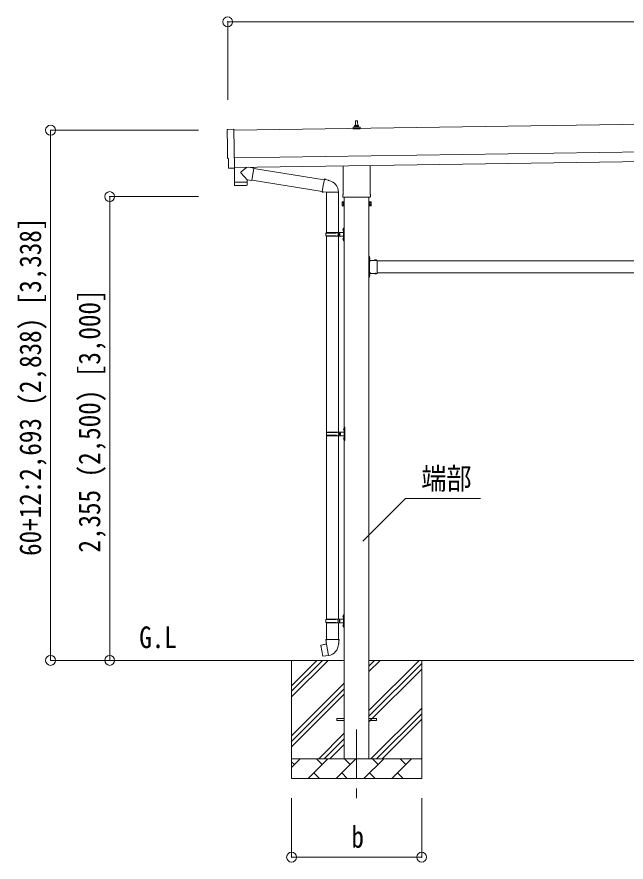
# Model space of a CAD drawing. Units: millimetres, scale not verified. Extents: x -88263 to 14131, y -29850 to 9646.
# Drawn here: x 90 to 3180, y -704 to 3587 of the extents above; entities that cross this region are included whole.
import ezdxf
from ezdxf.enums import TextEntityAlignment as Align

# ---------------------------------------------------------------- set-up
doc = ezdxf.new("R2010")
doc.units = ezdxf.units.MM
doc.header["$LTSCALE"] = 50
doc.header["$PDMODE"] = 32
doc.header["$PDSIZE"] = 50
doc.linetypes.add('CHAIN1', pattern=[8, 5, -1, 1, -1])
doc.linetypes.add('USER8', pattern=[4, 3, -1])
for name, color, linetype, lineweight in [('0-2_建具', 4, 'Continuous', 9), ('0-4_設備', 7, 'Continuous', 9), ('0-6_手摺', 5, 'Continuous', 5), ('0-7_ハッチ', 6, 'Continuous', 9), ('0-9_敷地', 7, 'Continuous', 9)]:
    doc.layers.add(name, color=color, linetype=linetype, lineweight=lineweight)
doc.styles.add('ＭＳ ゴシック', font='')
doc.styles.get('ＭＳ ゴシック').set_extended_font_data('MS Gothic')

msp = doc.modelspace()

# ---------------------------------------------------------------- linework, layer by layer
at = {"layer": '0-2_建具'}
for p, q in [((6555.38, 3088.94), (1190.69, 3012.3)), ((1807.14, 3034.04), (1807.87, 3057.56)), ((1808.87, 3058.54), (1817.42, 3058.54)), ((1818.42, 3057.56), (1819.14, 3034.04)), ((1159.07, 3015.28), (1190.62, 3017.39)), ((1190.62, 3017.39), (1193.44, 2819.55)), ((1794.89, 3018.54), (1794.89, 3026.25)), ((1831.39, 3018.54), (1794.89, 3018.54)), ((1795.28, 3027.04), (1831.01, 3027.04)), ((1795.66, 3027.22), (1802.38, 3028.85)), ((1802.76, 3029.04), (1823.53, 3029.04)), ((1803.14, 3029.83), (1803.14, 3034.04)), ((1804.14, 3034.04), (1822.14, 3034.04)), ((1823.14, 3029.83), (1823.14, 3034.04)), ((1830.63, 3027.22), (1823.91, 3028.85)), ((1831.39, 3018.54), (1831.39, 3026.25)), ((1192.69, 2872.31), (6557.38, 2948.95)), ((1193.4, 2822.32), (6558.09, 2898.96)), ((1163.35, 2868.51), (1162.75, 2868.5)), ((1164.02, 2821.48), (1163.35, 2868.51)), ((1173.83, 2818.27), (1166.9, 2818.53)), ((1174.57, 2818.56), (1175.22, 2819.2)), ((1175.22, 2819.2), (1193.46, 2818.55)), ((1193.44, 2819.55), (1193.46, 2818.55)), ((1744.84, 2684.55), (1744.84, 2830.2)), ((1881.44, 2832.15), (1881.44, 2684.55)), ((1743.14, 2675.78), (1743.14, 2681.28)), ((1881.08, 2672.28), (1745.21, 2672.28)), ((1750.64, 2672.28), (1750.64, -180.22)), ((1875.64, -180.22), (1875.64, 2672.28)), ((1883.14, 2681.28), (1883.14, 2675.78)), ((1739.14, 2646.28), (1739.9, 2647.59)), ((1739.14, 2646.28), (1739.14, 2629.28)), ((1739.14, 2629.28), (1739.9, 2627.96)), ((1746.14, 2647.59), (1739.9, 2647.59)), ((1746.14, 2642.69), (1739.9, 2642.69)), ((1746.14, 2632.87), (1739.9, 2632.87)), ((1746.14, 2627.96), (1739.9, 2627.96)), ((1746.14, 2627.96), (1746.14, 2647.59)), ((1746.14, 2646.98), (1748.64, 2646.98)), ((1746.14, 2628.58), (1746.14, 2646.98)), ((1748.64, 2628.58), (1746.14, 2628.58)), ((1748.64, 2648.28), (1750.64, 2648.28)), ((1748.64, 2627.28), (1748.64, 2648.28)), ((1750.64, 2627.28), (1748.64, 2627.28)), ((1750.64, 2648.28), (1750.64, 2627.28)), ((1875.64, 2648.28), (1875.64, 2627.28)), ((1877.64, 2648.28), (1875.64, 2648.28)), ((1875.64, 2627.28), (1877.64, 2627.28)), ((1877.64, 2627.28), (1877.64, 2648.28)), ((1880.14, 2646.98), (1877.64, 2646.98)), ((1877.64, 2628.58), (1880.14, 2628.58)), ((1880.14, 2647.59), (1886.39, 2647.59)), ((1880.14, 2627.96), (1880.14, 2647.59)), ((1880.14, 2628.58), (1880.14, 2646.98)), ((1880.14, 2642.69), (1886.39, 2642.69)), ((1880.14, 2632.87), (1886.39, 2632.87)), ((1880.14, 2627.96), (1886.39, 2627.96)), ((1887.14, 2646.28), (1886.39, 2647.59)), ((1887.14, 2629.28), (1886.39, 2627.96)), ((1887.14, 2646.28), (1887.14, 2629.28)), ((1875.64, 2370.78), (1875.64, 2350.78)), ((1877.64, 2370.78), (1875.64, 2370.78)), ((1875.64, 2363.78), (1877.64, 2363.78)), ((1877.64, 2370.78), (1877.64, 2350.78)), ((1877.64, 2366.68), (1877.64, 2354.88)), ((1878.15, 2366.68), (1877.64, 2366.68)), ((1878.15, 2366.68), (1878.15, 2354.88)), ((1875.64, 2357.78), (1877.64, 2357.78)), ((1876.14, 2347.78), (1876.14, 2287.78)), ((1881.64, 2347.78), (1876.14, 2347.78)), ((1878.15, 2354.88), (1877.64, 2354.88)), ((1917.64, 2350.78), (1877.64, 2350.78)), ((1881.64, 2348.78), (1877.64, 2348.78)), ((1877.64, 2346.78), (1881.64, 2346.78)), ((1877.64, 2346.78), (1877.64, 2288.78)), ((1881.64, 2346.78), (1881.64, 2348.78)), ((1902.74, 2351.29), (1902.74, 2350.78)), ((1914.54, 2351.29), (1902.74, 2351.29)), ((1914.54, 2350.78), (1902.74, 2350.78)), ((1914.54, 2351.29), (1914.54, 2350.78)), ((1917.64, 2350.78), (1917.64, 2284.78)), ((1917.64, 2347.78), (3508.64, 2347.78)), ((1875.64, 2284.78), (1875.64, 2264.78)), ((1875.64, 2277.78), (1877.64, 2277.78)), ((1881.64, 2287.78), (1876.14, 2287.78)), ((1877.64, 2288.78), (1881.64, 2288.78)), ((1877.64, 2286.78), (1881.64, 2286.78)), ((1917.64, 2284.78), (1877.64, 2284.78)), ((1877.64, 2284.78), (1877.64, 2264.78)), ((1877.64, 2280.68), (1877.64, 2268.88)), ((1878.15, 2280.68), (1877.64, 2280.68)), ((1878.15, 2280.68), (1878.15, 2268.88)), ((1881.64, 2288.78), (1881.64, 2286.78)), ((1914.54, 2284.78), (1902.74, 2284.78)), ((1902.74, 2284.27), (1902.74, 2284.78)), ((1914.54, 2284.27), (1902.74, 2284.27)), ((1914.54, 2284.27), (1914.54, 2284.78)), ((1917.64, 2287.78), (3508.64, 2287.78)), ((1875.64, 2271.78), (1877.64, 2271.78)), ((1877.64, 2264.78), (1875.64, 2264.78)), ((1878.15, 2268.88), (1877.64, 2268.88)), ((1713.14, 15.28), (1713.14, 24.28)), ((1713.14, 24.28), (1750.64, 24.28)), ((1713.14, 15.28), (1750.64, 15.28)), ((1875.64, 24.28), (1913.14, 24.28)), ((1875.64, 15.28), (1913.14, 15.28)), ((1913.14, 15.28), (1913.14, 24.28))]:
    msp.add_line(p, q, dxfattribs=at)
at = {"layer": '0-2_建具', "linetype": 'USER8'}
for p, q in [((1877.48, 2361.92), (1876.87, 2360.78)), ((1877.48, 2359.63), (1876.87, 2360.78)), ((1880.26, 2363.28), (1877.48, 2361.92)), ((1880.26, 2358.28), (1877.48, 2359.63)), ((1906.14, 2353.39), (1907.5, 2350.61)), ((1907.5, 2350.61), (1908.64, 2350)), ((1909.79, 2350.61), (1908.64, 2350)), ((1911.14, 2353.39), (1909.79, 2350.61)), ((1877.48, 2275.92), (1876.87, 2274.78)), ((1877.48, 2273.63), (1876.87, 2274.78)), ((1880.26, 2277.28), (1877.48, 2275.92)), ((1906.14, 2282.17), (1907.5, 2284.94)), ((1907.5, 2284.94), (1908.64, 2285.55)), ((1909.79, 2284.94), (1908.64, 2285.55)), ((1911.14, 2282.17), (1909.79, 2284.94)), ((1880.26, 2272.28), (1877.48, 2273.63))]:
    msp.add_line(p, q, dxfattribs=at)
at = {"layer": '0-2_建具', "color": 7, "linetype": 'CHAIN1'}
msp.add_line((1813.14, -30.22), (1813.14, -379.22), dxfattribs=at)
at = {"layer": '0-2_建具'}
for centre, radius, start, end in [((1808.87, 3057.54), 1, 90, 178.60509), ((1817.42, 3057.54), 1, 1.39491, 90), ((1795.89, 3026.25), 1, 103.62699, 180), ((1802.14, 3029.83), 1, 283.62699, 0), ((1807.23, 3033.41), 4.13, 90, 171.17633), ((1804.14, 3033.04), 1, 90, 180), ((1816.48, 3034.04), 4.83, 133.60282, 180), ((1809.81, 3034.04), 4.83, 0, 46.39718), ((1819.06, 3033.41), 4.13, 8.82367, 90), ((1822.14, 3033.04), 1, 0, 90), ((1824.14, 3029.83), 1, 180, 256.37301), ((1830.39, 3026.25), 1, 0, 76.37301), ((1747.14, 2681.28), 4, 125.09963, 180), ((1747.14, 2675.78), 4, 180, 194.47751), ((1747.14, 2675.78), 4, 194.47751, 241.04498), ((1879.14, 2675.78), 4, 298.95502, 345.52249), ((1879.14, 2681.28), 4, 0, 54.90037), ((1879.14, 2675.78), 4, 345.52249, 360), ((1743.49, 2645.14), 4.34, 145.61575, 214.38425), ((1743.49, 2630.42), 4.34, 145.61575, 214.38425), ((1755.39, 2637.78), 16.24, 162.41205, 197.58795), ((1870.9, 2637.78), 16.24, 342.41205, 17.58795), ((1882.8, 2645.14), 4.34, 325.61575, 34.38425), ((1882.8, 2630.42), 4.34, 325.61575, 34.38425), ((1872.41, 2360.78), 8.23, 314.2189, 45.7811), ((1877.64, 2350.78), 2, 180, 270), ((1908.64, 2345.55), 8.23, 44.2189, 135.7811), ((1877.64, 2284.78), 2, 90, 180), ((1872.41, 2274.78), 8.23, 314.2189, 45.7811), ((1908.64, 2290.01), 8.23, 224.2189, 315.7811)]:
    msp.add_arc(centre, radius, start, end, dxfattribs=at)
for centre, major_axis, ratio, start_param, end_param in [((1159.27, 3012.29), (-3, -0.04), 0.99863, 4.7647489, 6.2979817), ((-3605.1, 2873.8), (4762.89, 68.04), 0.99863, 6.2686928, 6.2979817), ((1162.69, 2872.9), (-4.41, -0.06), 0.99863, 6.2686928, 7.8539816), ((1167.03, 2821.54), (-2.15, -2.1), 0.9974, 5.5252311, 7.0411395), ((1173.87, 2819.27), (-0.717, -0.7), 0.9974, 0.7579542, 1.5707963)]:
    msp.add_ellipse(centre, major_axis=major_axis, ratio=ratio, start_param=start_param, end_param=end_param, dxfattribs=at)
at = {"layer": '0-4_設備'}
for p, q in [((1750.64, 319.78), (860.68, 319.78)), ((1483.14, 191.3), (1611.63, 319.78)), ((1483.14, 163.01), (1639.91, 319.78)), ((1483.14, 134.73), (1668.19, 319.78)), ((1483.14, 319.78), (1483.14, -280.22)), ((1875.64, 290.95), (1904.47, 319.78)), ((1875.64, 262.67), (1932.75, 319.78)), ((1875.64, 64.68), (2130.74, 319.78)), ((3550.64, 319.78), (1875.64, 319.78)), ((1875.64, 36.39), (2143.14, 303.89)), ((2143.14, 319.78), (2143.14, -280.22)), ((1875.64, 8.11), (2143.14, 275.61)), ((1483.14, -63.26), (1750.64, 204.24)), ((1483.14, -91.55), (1750.64, 175.95)), ((1483.14, -119.83), (1750.64, 147.67)), ((1885.3, -180.22), (2143.14, 77.62)), ((1913.59, -180.22), (2143.14, 49.34)), ((1941.87, -180.22), (2143.14, 21.05)), ((1620.74, -180.22), (1750.64, -50.32)), ((1649.03, -180.22), (1750.64, -78.61)), ((1677.31, -180.22), (1750.64, -106.89)), ((1483.14, -223.12), (1526.04, -180.22)), ((1483.14, -180.22), (2143.14, -180.22)), ((1497.48, -208.78), (1483.14, -194.44)), ((1567.46, -280.22), (1667.46, -180.22)), ((1638.91, -208.78), (1610.35, -180.22)), ((1708.88, -280.22), (1808.88, -180.22)), ((1780.33, -208.78), (1751.77, -180.22)), ((1850.3, -280.22), (1950.3, -180.22)), ((1921.75, -208.78), (1893.19, -180.22)), ((1991.72, -280.22), (2091.72, -180.22)), ((2063.17, -208.78), (2034.62, -180.22)), ((2139.86, -180.22), (2143.14, -176.94)), ((1596.01, -251.67), (1624.57, -280.22)), ((1737.43, -251.67), (1765.99, -280.22)), ((1878.85, -251.67), (1907.41, -280.22)), ((2020.28, -251.67), (2048.83, -280.22)), ((2143.14, -280.22), (1483.14, -280.22))]:
    msp.add_line(p, q, dxfattribs=at)
at = {"layer": '0-6_手摺', "color": 6, "lineweight": 9}
for p, q in [((1159.41, 3562.01), (1159.41, 3166.15)), ((1159.41, 3562.01), (7868.76, 3562.01)), ((260.68, 3011.85), (1010.68, 3011.85)), ((260.68, 3011.85), (260.68, 319.78)), ((560.68, 2674.78), (560.68, 319.78)), ((560.68, 2674.78), (1010.68, 2674.78)), ((260.68, 319.78), (860.68, 319.78)), ((560.68, 319.78), (860.68, 319.78)), ((1483.14, -679.22), (1483.14, -379.22))]:
    msp.add_line(p, q, dxfattribs=at)
msp.add_lwpolyline([(1483.14, -679.22), (2143.14, -679.22), (2143.14, -379.22)], dxfattribs=at)
at = {"layer": '0-6_手摺', "color": 6}
for p in [(1159.41, 3562.01), (260.68, 3011.85), (560.68, 2674.78), (260.68, 319.78), (560.68, 319.78), (1483.14, -679.22), (2143.14, -679.22)]:
    msp.add_point(p, dxfattribs=at)
at = {"layer": '0-7_ハッチ'}
for p, q in [((2060.78, 1141.85), (1844.77, 925.85)), ((2442.09, 1141.85), (2060.78, 1141.85))]:
    msp.add_line(p, q, dxfattribs=at)
at = {"layer": '0-9_敷地'}
for p, q in [((1193.06, 2818.56), (1194.08, 2747.32)), ((1257.9, 2760.25), (1227.03, 2793.36)), ((1254.85, 2823.2), (1227.2, 2800.69)), ((1292.47, 2819.19), (1266.63, 2823.37)), ((1292.47, 2819.19), (1282.31, 2756.31)), ((1292.18, 2817.36), (1649.27, 2760.46)), ((1194.08, 2747.32), (1258.07, 2748.24)), ((1258.08, 2747.24), (1194.09, 2746.32)), ((1198.58, 2747.39), (1198.61, 2746.39)), ((1253.57, 2748.17), (1253.57, 2747.17)), ((1257.9, 2760.25), (1258.07, 2748.24)), ((1257.9, 2760.25), (1282.31, 2756.31)), ((1258.04, 2734.18), (1258.08, 2747.24)), ((1282.6, 2758.13), (1638.85, 2701.36)), ((1649.59, 2762.28), (1644.06, 2730.91)), ((1649.59, 2762.28), (1654.72, 2761.28)), ((1654.3, 2763.63), (1654.72, 2761.28)), ((1654.72, 2761.28), (1669.23, 2758.46)), ((1669.23, 2758.46), (1670.92, 2756.83)), ((1670.92, 2756.83), (1673.03, 2756.38)), ((1194.09, 2746.32), (1194.5, 2733.27)), ((1255.09, 2731.19), (1197.55, 2730.37)), ((1638.53, 2699.55), (1644.06, 2730.91)), ((1638.53, 2699.55), (1643.69, 2698.73)), ((1638.53, 2699.55), (1638.93, 2697.29)), ((1638.93, 2697.29), (1642.49, 2696.67)), ((1642.49, 2696.67), (1643.69, 2698.73)), ((1643.69, 2698.73), (1658.29, 2696.42)), ((1658.29, 2696.42), (1660.49, 2697.4)), ((1720.79, 2697.01), (1659.61, 2697.01)), ((1660.64, 2697.01), (1660.64, 2491.77)), ((1720.64, 2697.01), (1720.64, 2340.3)), ((1657.64, 2489.77), (1707.98, 2489.77)), ((1658.64, 2491.77), (1658.64, 2489.77)), ((1658.64, 2491.77), (1744.64, 2491.77)), ((1717.64, 2491.77), (1717.64, 2487.27)), ((1725.64, 2491.77), (1725.64, 2482.77)), ((1744.34, 2508.92), (1746.39, 2507.92)), ((1744.34, 2504.62), (1746.39, 2505.62)), ((1745.61, 2510.92), (1745.61, 2502.62)), ((1745.61, 2510.92), (1746.24, 2510.92)), ((1745.61, 2502.62), (1746.24, 2502.62)), ((1746.24, 2510.92), (1746.64, 2510.52)), ((1746.24, 2510.92), (1746.24, 2502.62)), ((1746.24, 2502.62), (1746.64, 2503.02)), ((1746.39, 2507.92), (1747, 2506.77)), ((1746.39, 2505.62), (1747, 2506.77)), ((1746.64, 2514.77), (1749.64, 2516.27)), ((1746.64, 2514.77), (1746.64, 2482.77)), ((1746.64, 2510.52), (1746.64, 2503.02)), ((1749.64, 2516.27), (1750.64, 2516.27)), ((1749.64, 2516.27), (1749.64, 2482.77)), ((1750.64, 2516.27), (1750.64, 2482.77)), ((1657.64, 2475.77), (1707.98, 2475.77)), ((1658.64, 2473.77), (1658.64, 2475.77)), ((1658.64, 2473.77), (1744.64, 2473.77)), ((1660.64, 2473.77), (1660.64, 1478.78)), ((1717.64, 2473.77), (1717.64, 2478.27)), ((1720.64, 2473.77), (1720.64, 1478.78)), ((1725.64, 2473.77), (1725.64, 2482.77)), ((1744.34, 2460.92), (1746.39, 2459.92)), ((1744.34, 2456.62), (1746.39, 2457.62)), ((1745.61, 2462.92), (1745.61, 2454.62)), ((1745.61, 2462.92), (1746.24, 2462.92)), ((1745.61, 2454.62), (1746.24, 2454.62)), ((1746.24, 2462.92), (1746.64, 2462.52)), ((1746.24, 2462.92), (1746.24, 2454.62)), ((1746.24, 2454.62), (1746.64, 2455.02)), ((1746.39, 2459.92), (1747, 2458.77)), ((1746.39, 2457.62), (1747, 2458.77)), ((1746.64, 2450.77), (1746.64, 2482.77)), ((1746.64, 2462.52), (1746.64, 2455.02)), ((1746.64, 2450.77), (1749.64, 2449.27)), ((1749.64, 2449.27), (1749.64, 2482.77)), ((1749.64, 2449.27), (1750.64, 2449.27)), ((1750.64, 2449.27), (1750.64, 2482.77)), ((1749.14, 1501.78), (1752.14, 1503.28)), ((1752.14, 1503.28), (1753.14, 1503.28)), ((1752.14, 1503.28), (1752.14, 1469.78)), ((1753.14, 1503.28), (1753.14, 1469.78)), ((1660.14, 1476.78), (1710.48, 1476.78)), ((1660.14, 1462.78), (1710.48, 1462.78)), ((1660.64, 1460.79), (1660.64, 528.78)), ((1661.14, 1478.78), (1661.14, 1476.78)), ((1661.14, 1478.78), (1747.14, 1478.78)), ((1661.14, 1460.78), (1661.14, 1462.78)), ((1661.14, 1460.78), (1747.14, 1460.78)), ((1720.14, 1478.78), (1720.14, 1474.28)), ((1720.14, 1460.78), (1720.14, 1465.28)), ((1720.64, 1460.79), (1720.64, 528.78)), ((1728.14, 1478.78), (1728.14, 1469.78)), ((1728.14, 1460.78), (1728.14, 1469.78)), ((1746.84, 1495.93), (1748.89, 1494.93)), ((1746.84, 1491.63), (1748.89, 1492.63)), ((1748.11, 1497.93), (1748.11, 1489.63)), ((1748.11, 1497.93), (1748.74, 1497.93)), ((1748.11, 1489.63), (1748.74, 1489.63)), ((1748.74, 1497.93), (1749.14, 1497.53)), ((1748.74, 1497.93), (1748.74, 1489.63)), ((1748.74, 1489.63), (1749.14, 1490.03)), ((1748.89, 1494.93), (1749.5, 1493.78)), ((1748.89, 1492.63), (1749.5, 1493.78)), ((1749.14, 1501.78), (1749.14, 1469.78)), ((1749.14, 1497.53), (1749.14, 1490.03)), ((1749.14, 1437.78), (1749.14, 1469.78)), ((1752.14, 1436.28), (1752.14, 1469.78)), ((1753.14, 1436.28), (1753.14, 1469.78)), ((1746.84, 1447.93), (1748.89, 1446.93)), ((1746.84, 1443.63), (1748.89, 1444.63)), ((1748.11, 1449.93), (1748.11, 1441.63)), ((1748.11, 1449.93), (1748.74, 1449.93)), ((1748.11, 1441.63), (1748.74, 1441.63)), ((1748.74, 1449.93), (1749.14, 1449.53)), ((1748.74, 1449.93), (1748.74, 1441.63)), ((1748.74, 1441.63), (1749.14, 1442.03)), ((1748.89, 1446.93), (1749.5, 1445.78)), ((1748.89, 1444.63), (1749.5, 1445.78)), ((1749.14, 1449.53), (1749.14, 1442.03)), ((1749.14, 1437.78), (1752.14, 1436.28)), ((1752.14, 1436.28), (1753.14, 1436.28)), ((1657.64, 526.78), (1707.98, 526.78)), ((1658.64, 528.78), (1658.64, 526.78)), ((1658.64, 528.78), (1744.64, 528.78)), ((1717.64, 528.78), (1717.64, 524.28)), ((1717.64, 510.78), (1717.64, 515.28)), ((1725.64, 528.78), (1725.64, 519.78)), ((1725.64, 510.78), (1725.64, 519.78)), ((1744.34, 545.93), (1746.39, 544.93)), ((1744.34, 541.63), (1746.39, 542.63)), ((1745.61, 547.93), (1745.61, 539.63)), ((1745.61, 547.93), (1746.24, 547.93)), ((1745.61, 539.63), (1746.24, 539.63)), ((1746.24, 547.93), (1746.64, 547.53)), ((1746.24, 547.93), (1746.24, 539.63)), ((1746.24, 539.63), (1746.64, 540.03)), ((1746.39, 544.93), (1747, 543.78)), ((1746.39, 542.63), (1747, 543.78)), ((1746.64, 551.78), (1749.64, 553.28)), ((1746.64, 551.78), (1746.64, 519.78)), ((1746.64, 547.53), (1746.64, 540.03)), ((1746.64, 487.78), (1746.64, 519.78)), ((1749.64, 553.28), (1750.64, 553.28)), ((1749.64, 553.28), (1749.64, 519.78)), ((1749.64, 486.28), (1749.64, 519.78)), ((1750.64, 553.28), (1750.64, 519.78)), ((1750.64, 486.28), (1750.64, 519.78)), ((1657.64, 512.78), (1707.98, 512.78)), ((1658.64, 510.78), (1658.64, 512.78)), ((1658.64, 510.78), (1744.64, 510.78)), ((1660.64, 510.78), (1660.64, 425.85)), ((1720.64, 510.78), (1720.64, 425.85)), ((1744.34, 497.93), (1746.39, 496.93)), ((1744.34, 493.63), (1746.39, 494.63)), ((1745.61, 499.93), (1745.61, 491.63)), ((1745.61, 499.93), (1746.24, 499.93)), ((1745.61, 491.63), (1746.24, 491.63)), ((1746.24, 499.93), (1746.64, 499.53)), ((1746.24, 499.93), (1746.24, 491.63)), ((1746.24, 491.63), (1746.64, 492.03)), ((1746.39, 496.93), (1747, 495.78)), ((1746.39, 494.63), (1747, 495.78)), ((1746.64, 499.53), (1746.64, 492.03)), ((1746.64, 487.78), (1749.64, 486.28)), ((1749.64, 486.28), (1750.64, 486.28)), ((1631.38, 396.23), (1641, 341.67)), ((1644.93, 400), (1644.72, 399.76)), ((1646.89, 400.37), (1644.93, 400)), ((1647.17, 400.22), (1646.89, 400.37)), ((1658.79, 425.85), (1656.64, 425.07)), ((1656.64, 425.07), (1656.64, 421.45)), ((1656.64, 421.45), (1658.89, 420.64)), ((1658.79, 425.85), (1658.89, 420.64)), ((1658.79, 425.85), (1690.64, 425.85)), ((1658.89, 420.64), (1659.14, 405.85)), ((1659.14, 405.85), (1660.49, 403.85)), ((1670.41, 345.35), (1660.27, 402.83)), ((1660.3, 403.65), (1660.3, 402.94)), ((1660.49, 403.85), (1660.46, 403.85)), ((1722.49, 425.85), (1690.64, 425.85)), ((1720.83, 403.91), (1720.76, 401.75)), ((1722.15, 405.85), (1720.83, 403.91)), ((1722.4, 420.64), (1722.15, 405.85)), ((1722.49, 425.85), (1722.4, 420.64)), ((1724.64, 421.45), (1722.4, 420.64)), ((1722.49, 425.85), (1724.64, 425.07)), ((1724.64, 425.07), (1724.64, 421.45)), ((1670.14, 345.45), (1642.16, 340.85)), ((1657.21, 343.32), (1656.99, 343.08)), ((1670.71, 344.59), (1670.47, 345.25)), ((1642.16, 340.85), (1641, 341.67)), ((1655.02, 342.76), (1654.74, 342.92)), ((1656.99, 343.08), (1655.02, 342.76))]:
    msp.add_line(p, q, dxfattribs=at)
for points in [[(1649.59, 2762.28), (1650.74, 2764.26), (1654.3, 2763.63)], [(1717.64, 2487.27), (1719.64, 2487.27), (1719.64, 2482.77)], [(1717.64, 2478.27), (1719.64, 2478.27), (1719.64, 2482.77)], [(1725.64, 2487.27), (1728.64, 2487.27), (1728.64, 2482.77)], [(1725.64, 2478.27), (1728.64, 2478.27), (1728.64, 2482.77)], [(1720.14, 1474.28), (1722.14, 1474.28), (1722.14, 1469.78)], [(1720.14, 1465.28), (1722.14, 1465.28), (1722.14, 1469.78)], [(1728.14, 1474.28), (1731.14, 1474.28), (1731.14, 1469.78)], [(1728.14, 1465.28), (1731.14, 1465.28), (1731.14, 1469.78)], [(1717.64, 524.28), (1719.64, 524.28), (1719.64, 519.78)], [(1717.64, 515.28), (1719.64, 515.28), (1719.64, 519.78)], [(1725.64, 524.28), (1728.64, 524.28), (1728.64, 519.78)], [(1725.64, 515.28), (1728.64, 515.28), (1728.64, 519.78)], [(1660.05, 402.65), (1632.18, 397.4), (1631.38, 396.23)]]:
    msp.add_lwpolyline(points, dxfattribs=at)
for centre, radius, start, end in [((1230.51, 2796.94), 5, 131.47396, 225.79244), ((1660.49, 2697.4), 60.3, 359.62495, 78), ((1197.5, 2733.37), 3, 181.81845, 270.86677), ((1255.04, 2734.19), 3, 270.81845, 359.81845), ((1706.39, 2482.77), 49.25, 171.82876, 180.00002), ((1707.98, 2491.77), 2, 270, 359.99998), ((1749.94, 2506.77), 6, 136.21765, 223.78235), ((1744.64, 2493.77), 2, 270, 359.99998), ((1706.39, 2482.77), 49.25, 180.00002, 188.17127), ((1707.98, 2473.77), 2, 0.00005, 90.00004), ((1749.94, 2458.77), 6, 136.21765, 223.78235), ((1744.64, 2471.77), 2, 0.00005, 90.00004), ((1708.89, 1469.78), 49.25, 171.82876, 180.00002), ((1708.89, 1469.78), 49.25, 180.00002, 188.17127), ((1710.48, 1478.78), 2, 270, 359.99998), ((1710.48, 1460.78), 2, 0.00005, 90.00004), ((1752.44, 1493.78), 6, 136.21765, 223.78235), ((1747.14, 1480.78), 2, 270, 359.99998), ((1747.14, 1458.78), 2, 0.00005, 90.00004), ((1752.44, 1445.78), 6, 136.21765, 223.78235), ((1706.39, 519.78), 49.25, 171.82876, 180.00002), ((1706.39, 519.78), 49.25, 180.00002, 188.17127), ((1707.98, 528.78), 2, 270, 359.99998), ((1749.94, 543.78), 6, 136.21765, 223.78235), ((1744.64, 530.78), 2, 270, 359.99998), ((1707.98, 510.78), 2, 0.00005, 90.00004), ((1749.94, 495.78), 6, 136.21765, 223.78235), ((1744.64, 508.78), 2, 0.00005, 90.00004), ((1660, 402.94), 0.3, 280.66842, 0), ((1660.5, 403.65), 0.2, 100, 180), ((1660.49, 403.85), 60.3, 279.96938, 358), ((1670.19, 345.15), 0.3, 20, 99.33158), ((1670.9, 344.66), 0.2, 200, 279.96938)]:
    msp.add_arc(centre, radius, start, end, dxfattribs=at)

# ---------------------------------------------------------------- texts
at = {"layer": '0-4_設備', "style": 'ＭＳ ゴシック', "width": 0.85}
msp.add_text('G.L', height=110, dxfattribs=at).set_placement((710.49, 349.23), align=Align.BOTTOM_LEFT)
at = {"layer": '0-6_手摺', "color": 7, "style": 'ＭＳ ゴシック', "width": 0.85}
for s, p in [('60+12:2,693 (2,838) [3,338]', (245.68, 850.46)), ('2,355 (2,500) [3,000]', (545.68, 867.28))]:
    msp.add_text(s, height=110, rotation=90, dxfattribs=at).set_placement(p, align=Align.BOTTOM_LEFT)
msp.add_text('b', height=110, dxfattribs=at).set_placement((1786.89, -664.22), align=Align.BOTTOM_LEFT)
at = {"layer": '0-7_ハッチ', "color": 7, "style": 'ＭＳ ゴシック', "width": 0.85}
msp.add_text('端部', height=110, dxfattribs=at).set_placement((2141.04, 1155.54), align=Align.BOTTOM_LEFT)

doc.saveas('drawing.dxf')
